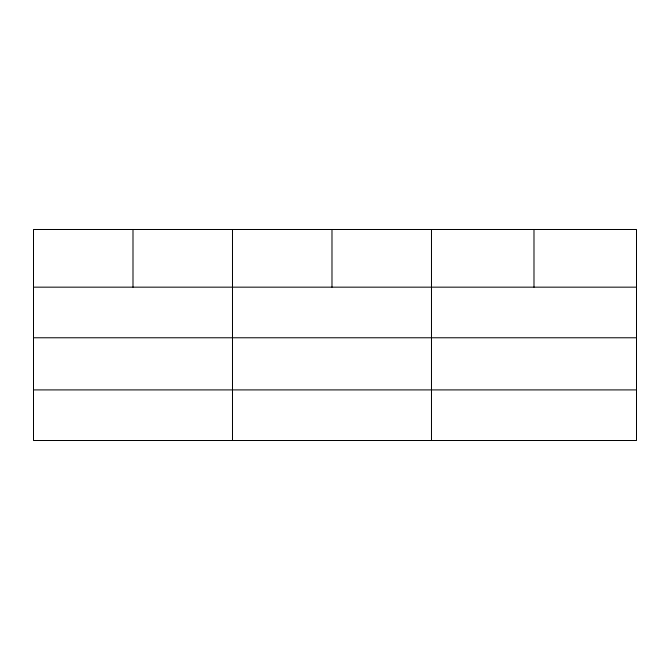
<?xml version="1.0" encoding="UTF-8"?>
<svg xmlns="http://www.w3.org/2000/svg" width="670" height="670" viewBox="0 0 670 670"><rect width="100%" height="100%" fill="white"/><g stroke="black" fill="none" stroke-linecap="round" stroke-linejoin="round"><path stroke-width="1" d="M636.5 337.772L636.5 229.492L33.5 229.492L33.5 440.508L636.5 440.508L636.5 337.772L33.5 337.772M33.5 287.162L636.5 287.162M33.5 389.906L636.5 389.906M533.99 229.492L533.99 287.162M431.48 229.492L431.48 440.508M331.985 229.492L331.985 287.162M232.49 229.492L232.49 440.508M132.995 229.492L132.995 287.162"/></g></svg>
